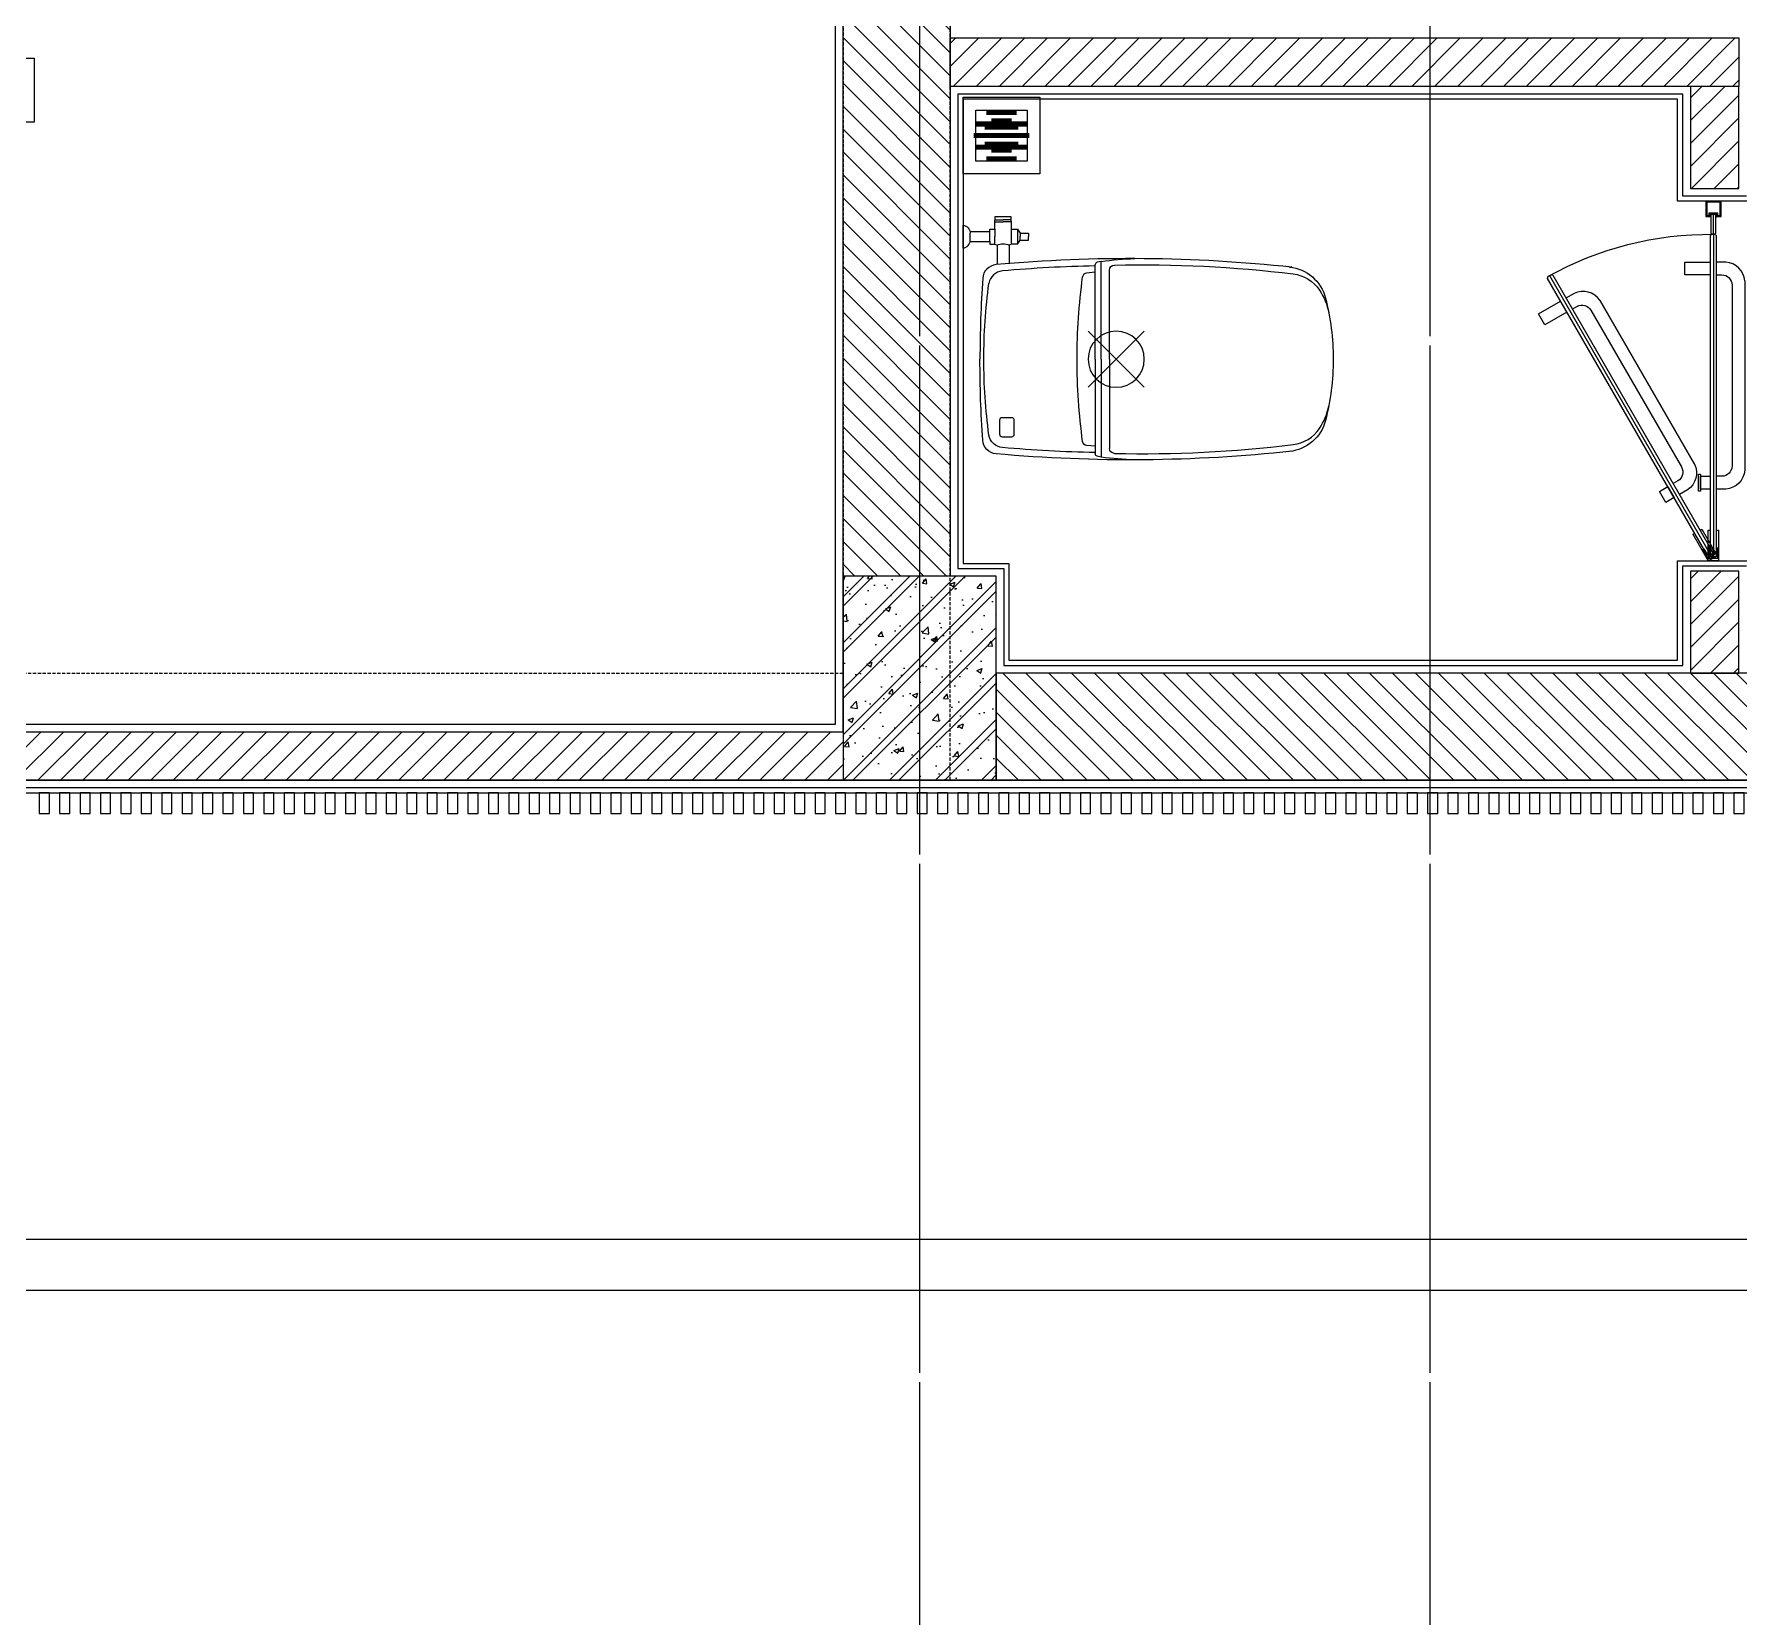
# Model space of a CAD drawing. Header units: millimetres. Extents: x -343543 to 400519, y -115663 to 104219.
# Drawn here: x -178968 to -175628, y 1360 to 4463 of the extents above; entities that cross this region are included whole.
import ezdxf
from ezdxf.xclip import XClip

# ---------------------------------------------------------------- set-up
doc = ezdxf.new("R2010")
doc.units = ezdxf.units.MM
doc.header["$XCLIPFRAME"] = 0
doc.linetypes.add('XREF MAT BANG TUONG XAY$0$CENTER', pattern=[50.800000000000004, 31.75, -6.35, 6.35, -6.35])
doc.linetypes.add('XREF MAT BANG TUONG XAY$0$xref_IKIGAI_Cot$0$HIDDEN', pattern=[9.524999999999999, 6.35, -3.175])
doc.layers.get('0').update_dxf_attribs({"color": 231, "lineweight": 0})
for name, color, linetype, lineweight in [('A-SYMBOLS', 10, 'Continuous', 13), ('XREF MAT BANG TUONG XAY$0$01.Xref _MB T1$0$A-DOOR', 8, 'Continuous', 9), ('XREF MAT BANG TUONG XAY$0$01.Xref _MB T1$0$A-FNSH', 8, 'Continuous', 9), ('XREF MAT BANG TUONG XAY$0$01.Xref _MB T1$0$A-FURN', 8, 'Continuous', 5), ('XREF MAT BANG TUONG XAY$0$01.Xref _MB T1$0$A-FURN @ 50', 8, 'Continuous', 5), ('XREF MAT BANG TUONG XAY$0$01.Xref _MB T1$0$A-FURN @ 75', 8, 'Continuous', 5), ('XREF MAT BANG TUONG XAY$0$01.Xref _MB T1$0$A-PATT', 8, 'Continuous', 9), ('XREF MAT BANG TUONG XAY$0$01.Xref _MB T1$0$A-TEXT', 8, 'Continuous', 25), ('XREF MAT BANG TUONG XAY$0$01.Xref _MB T1$0$A-WALL-INT', 8, 'Continuous', 9), ('XREF MAT BANG TUONG XAY$0$A-FINE', 8, 'Continuous', 25), ('XREF MAT BANG TUONG XAY$0$A-GRID', 8, 'XREF MAT BANG TUONG XAY$0$CENTER', 15), ('XREF MAT BANG TUONG XAY$0$A-WALL-INT', 8, 'Continuous', 9), ('XREF MAT BANG TUONG XAY$0$xref_IKIGAI_Cot$0$A-FNSH', 8, 'Continuous', 9), ('XREF MAT BANG TUONG XAY$0$xref_IKIGAI_Cot$0$A-PATT', 8, 'Continuous', 5)]:
    doc.layers.add(name, color=color, linetype=linetype, lineweight=lineweight)
for name, color, linetype in [('XREF MAT BANG TUONG XAY$0$A-FNSH', 8, 'Continuous'), ('XREF MAT BANG TUONG XAY$0$A-FURN', 8, 'Continuous'), ('XREF MAT BANG TUONG XAY$0$A-PATT', 8, 'Continuous'), ('XREF MAT BANG TUONG XAY$0$FF-FURN', 8, 'Continuous'), ('XREF MAT BANG TUONG XAY$0$xref_IKIGAI_Cot$0$S-HIDD', 8, 'XREF MAT BANG TUONG XAY$0$xref_IKIGAI_Cot$0$HIDDEN')]:
    doc.layers.add(name, color=color, linetype=linetype)

# ---------------------------------------------------------------- blocks, each defined once
blk = doc.blocks.new('XREF MAT BANG TUONG XAY$0$00.xref_IKIGAI_Truc')
at = {"layer": 'XREF MAT BANG TUONG XAY$0$A-GRID', "color": 8, "ltscale": 20}
for points in [[(5100, -3895.000007497932), (5100, 22924.43548412589)], [(4100, -3895.000007497932), (4100, 10635.40719643389)], [(-2907.525181142613, 2999.999982399662), (42750.0013740146, 2999.999982399662)]]:
    blk.add_lwpolyline(points, dxfattribs=at)
blk = doc.blocks.new('*U117')
at = {"layer": 'XREF MAT BANG TUONG XAY$0$01.Xref _MB T1$0$A-PATT'}
h = blk.add_hatch(dxfattribs=at)
h.set_pattern_fill('ANSI31', color=8, scale=250, angle=-1.272221872585407e-14)
h.set_pattern_definition([(44.99999999999999, (-14.99859041086057, 1633.219606589251), (-22.09708691207961, 22.09708691207961), [])])
h.paths.add_polyline_path([(95.00374522013662, 3650.000012494296), (0.003746563941531888, 3650.000109944303), (-2.91038304567337e-11, 0), (95.00000000003571, 1.538710264004121e-05)])
at = {"layer": 'XREF MAT BANG TUONG XAY$0$01.Xref _MB T1$0$A-WALL-INT', "color": 8}
blk.add_lwpolyline([(95.00374522013662, 3650.000012494296), (0.003746563941531888, 3650.000109944303), (-2.91038304567337e-11, 0), (95.00000000003571, 1.538710264004121e-05)], close=True, dxfattribs=at)
blk = doc.blocks.new('*U125')
at = {"layer": 'XREF MAT BANG TUONG XAY$0$01.Xref _MB T1$0$A-FURN', "color": 8}
blk.add_lwpolyline([(-10, -20), (10, -20), (10, 20), (-10, 20)], close=True, dxfattribs=at)
blk = doc.blocks.new('*U126')
at = {"color": 8, "transparency": 16777216}
for p in [(-6000, 0), (-5960, 0), (-5920, 0), (-5880, 0), (-5840, 0), (-5800, 0), (-5760, 0), (-5720, 0), (-5680, 0), (-5640, 0), (-5600, 0), (-5560, 0), (-5520, 0), (-5480, 0), (-5440, 0), (-5400, 0), (-5360, 0), (-5320, 0), (-5280, 0), (-5240, 0), (-5200, 0), (-5160, 0), (-5120, 0), (-5080, 0), (-5040, 0), (-5000, 0), (-4960, 0), (-4920, 0), (-4880, 0), (-4840, 0), (-4800, 0), (-4760, 0), (-4720, 0), (-4680, 0), (-4640, 0), (-4600, 0), (-4560, 0), (-4520, 0), (-4480, 0), (-4440, 0), (-4400, 0), (-4360, 0), (-4320, 0), (-4280, 0), (-4240, 0), (-4200, 0), (-4160, 0), (-4120, 0), (-4080, 0), (-4040, 0), (-4000, 0), (-3960, 0), (-3920, 0), (-3880, 0), (-3840, 0), (-3800, 0), (-3760, 0), (-3720, 0), (-3680, 0), (-3640, 0), (-3600, 0), (-3560, 0), (-3520, 0), (-3480, 0), (-3440, 0), (-3400, 0), (-3360, 0), (-3320, 0), (-3280, 0), (-3240, 0), (-3200, 0), (-3160, 0), (-3120, 0), (-3080, 0), (-3040, 0), (-3000, 0), (-2960, 0), (-2920, 0), (-2880, 0), (-2840, 0), (-2800, 0), (-2760, 0), (-2720, 0), (-2680, 0)]:
    blk.add_blockref('*U125', p, dxfattribs=at)
blk = doc.blocks.new('XREF MAT BANG TUONG XAY$0$01.Xref _MB T1$0$lam nhom T1')
at = {"color": 8}
blk.add_lwpolyline([(8394.990616963178, -7.885327113399399e-05), (3.244267240921569e-13, -7.885327158874134e-05), (3.244267240921569e-13, -25.00007885327159), (8394.990616963178, -25.00007885327113)], close=True, dxfattribs=at)
blk.add_blockref('*U126', (8384.990616963178, -45.00007885327113), dxfattribs=at)
blk = doc.blocks.new('XREF MAT BANG TUONG XAY$0$01.Xref _MB T1$0$Electronic toilet-bidet Princess PB-101S_top_dwgmodels.com')
at = {"color": 8, "ltscale": 0.25}
for p, q in [((245.0223728855126, -54.9776271144713), (354.9776271144892, 54.97762711450538)), ((245.0223728855126, 54.97762711450538), (354.9776271144892, -54.97762711447128))]:
    blk.add_line(p, q, dxfattribs=at)
at = {"color": 8}
for points in [[(644.2611978641426, 180.3012524692735, 0.04919026489454355), (64.68300550188621, 185.4066869718545, 0.3689172775367395), (38.48804855333323, 158.6317417883131, 0.0169002921918246), (33.12467109188685, 0)], [(258.630851639916, 182.9137258845373, 0.01755993461989519), (77.0505446637236, 173.0487821418432, 0.3408954405480584), (50.66137807977912, 148.6380080412551, 0.0743580973770951)], [(258.630851639916, 170.4690204890091), (241.9744252032513, 168.9779850401785, 0.3563570016897446), (234.2613109435461, 161.4397411215658)], [(270.8126744061548, 191.844037026296), (263.040170264466, 190.1844451349859, 0.2996252402684634), (258.630851639916, 185.7112630668396, 1.218047745769503)], [(296.4051486097241, 184.5485827264874, -0.03581370987776978), (646.7392244965774, 167.2379767329041, -0.2192381199815222), (698.3075092305022, 135.4353287062204, -0.09821071674983321), (716.4938873932717, 91.28514420028286)], [(71.51663300304227, 147.0255100772902, -0.414213562373095), (76.32299538201876, 151.831872456265), (95.48193370095149, 151.831872456265)], [(95.48193370095149, 151.8318724562667, -0.414213562373095), (100.288296079928, 147.0255100772902), (100.288296079928, 119.3572752625875, -0.414213562373095), (95.48193370095149, 114.5509128836127), (76.32299538201876, 114.5509128836127, -0.414213562373095), (71.51663300304227, 119.3572752625875), (71.51663300304227, 147.0255100772902)], [(644.2611978641426, -180.3012524692735, -0.04919026489454355), (64.68300550188621, -185.4066869718545, -0.3689172775367395), (38.48804855333323, -158.6317417883131, -0.0169002921918246), (33.12467109188685, 0)], [(296.4051486097241, -184.5485827264874, 0.03581370987776978), (646.7392244965774, -167.2379767329041, 0.2192381199815222), (698.3075092305022, -135.4353287062204, 0.09821071674983321), (716.4938873932717, -91.28514420028286)], [(258.630851639916, -182.9137258845373, -0.01755993461989519), (77.0505446637236, -173.0487821418432, -0.3408954405480584), (50.66137807977912, -148.6380080412551, -0.0743580973770951)], [(258.630851639916, -170.4690204890091), (241.9744252032513, -168.9779850401785, -0.3563570016897446), (234.2613109435461, -161.4397411215658)], [(270.8126744061548, -191.844037026296), (263.040170264466, -190.1844451349859, -0.2996252402684634), (258.630851639916, -185.7112630668396, -1.218047745769503)], [(0, -217.7492214750506, -0.3565427333306432), (14.22985294902453, -233.2877926733517)], [(0, -262.887016422598, 0.3565427333306432), (14.22985294902453, -247.348445224297)], [(14.22985294902453, -240.2726514694618, -0.004949252803341345), (14.29944437772774, -240.3181189488243), (14.29944437772774, -240.3181189488243)], [(62.22463814145146, -269.1578301839835, 0.1419428033804694), (63.19186458552318, -273.4225653159518, 0.4251359413869895)], [(94.67039293147165, -269.1578301839835, -0.1419428033804694), (93.70316648739994, -273.4225653159518, -0.4251359413869895)]]:
    blk.add_lwpolyline(points, format="xyb", dxfattribs=at)
for points in [[(258.630851639916, 0), (258.630851639916, 185.7112630668379)], [(270.8126744061548, 0), (270.8126744061548, 191.844037026296)], [(287.0060516029584, 0), (287.0060516029584, 174.9382320327787)], [(258.630851639916, 0), (258.630851639916, -185.7112630668379)], [(270.8126744061548, 0), (270.8126744061548, -191.844037026296)], [(287.0060516029584, 0), (287.0060516029584, -174.9382320327787)], [(62.22463814145146, -225.8974948505947), (66.61589331890507, -223.3622024918124), (66.61589331890507, -185.5794892488979)], [(94.67039293147165, -225.8974948505947), (90.27913775401805, -223.3622024918124), (90.27913775401805, -187.5912925604127)], [(0, -217.7492214750506), (0, -262.887016422598)], [(14.25515397839133, -230.7038572295712), (52.70605301020323, -230.7038572295712), (52.51777375679201, -249.9323806680775), (14.06687472498011, -249.9323806680775)], [(14.22985294902453, -233.2877926733517), (14.22985294902453, -247.348445224297)], [(52.61191338349849, -230.7038572295712), (52.61191338349849, -225.8974948505947), (62.22463814145146, -225.8974948505947), (62.22463814145146, -240.3181189488243)], [(94.67039293147165, -225.8974948505947), (94.67039293147165, -269.1578301839835), (78.44751553646157, -269.1578301839817)], [(106.9620740900633, -225.8974948505929), (94.67039293147165, -225.8974948505947)], [(106.9620740900686, -254.738743047054), (106.9620740900633, -225.8974948505964)], [(106.9620740900633, -225.8974948505964), (112.1060770162015, -233.2438923762346), (112.1060770162015, -240.3181189488243)], [(112.1060770162015, -233.2438923762346), (127.9850202045155, -233.2438923762346), (127.9850202045155, -240.3181189488243)], [(52.61191338349849, -249.9323806680775), (52.61191338349849, -254.738743047054), (62.22463814145146, -254.738743047054), (62.22463814145146, -240.3181189488243)], [(62.22463814145146, -254.738743047054), (62.22463814145146, -269.1578301839835), (78.44751553646157, -269.1578301839817)], [(94.67039293147165, -254.738743047054), (106.9620740900686, -254.738743047054)], [(106.9620740900633, -254.7387430470523), (112.1060770162015, -247.3923455214141), (112.1060770162015, -240.3181189488243)], [(112.1060770162015, -247.3923455214141), (127.9850202045155, -247.3923455214141), (127.9850202045155, -240.3181189488243)], [(63.19186458552318, -273.4225653159518), (78.44751553646331, -273.4225653159518)], [(63.19186458552318, -273.4225653159518), (63.19186458552318, -279.6486510896524), (93.70316648740169, -279.6486510896629), (93.70316648740169, -273.4225653159518)], [(93.70316648739994, -273.4225653159518), (78.44751553645982, -273.4225653159518)]]:
    blk.add_lwpolyline(points, dxfattribs=at)
at = {"color": 8, "ltscale": 0.25}
blk.add_circle((300.0000000000009, 1.70530256582424e-11), 55, dxfattribs=at)
at = {"color": 8}
for centre, radius, start, end in [((352.1627766959765, -398.467350901088), 595.8904042349725, 91.52087315668622, 97.84644025994253), ((296.6187763609114, 174.9382320327787), 9.612724757952973, 91.27341379027004, 180), ((630.9134751765371, 99.55353822651344), 81.70816044260027, 14.44835435225195, 83.9556248070533), ((1153.016867236522, 0), 1112.331282446229, 172.3207397455002, 180), ((1427.276322709789, -5.24563334217581e-12), 1203.88853649871, 172.293501721723, 180), ((244.5320736228671, -1.748544447391937e-12), 480.7087800416344, 0, 14.44835435225195), ((1153.016867236522, 0), 1112.331282446229, 180, 187.6792602546031), ((1427.276322709789, 5.24563334217581e-12), 1203.88853649871, 180, 187.7064982782769), ((244.5320736228671, 1.748544447391937e-12), 480.7087800416344, 345.551645647748, 0), ((630.9134751765371, -99.55353822651344), 81.70816044260027, 276.0443751929467, 345.551645647748), ((352.1627766959765, 398.467350901088), 595.8904042349725, 262.1535597400575, 268.4791268433138), ((296.6187763609114, -174.9382320327787), 9.612724757952973, 180, 268.72658620973), ((78.44751553646157, -202.2808338858453), 24.17460209806213, 240.6972925980914, 299.3027074019085)]:
    blk.add_arc(centre, radius, start, end, dxfattribs=at)
blk = doc.blocks.new('XREF MAT BANG TUONG XAY$0$01.Xref _MB T1$0$Drain')
at = {"color": 8}
blk.add_lwpolyline([(-1.2, -1.2), (1.2, -1.2), (1.2, 1.2), (-1.2, 1.2)], close=True, dxfattribs=at)
at = {"color": 8, "const_width": 0.16}
for points in [[(-0.7305500058550388, 0.4780105505454412), (-0.7305500058550388, -0.4780105505454412)], [(-0.3652750029275194, 0.7929511773897684), (-0.3652750029275194, -0.7929511773897684)], [(0, 0.873039172939898), (0, -0.873039172939898)], [(0.3652750029275194, 0.7929511773897684), (0.3652750029275194, -0.7929511773897684)], [(0.7305500058550388, 0.4780105505454412), (0.7305500058550388, -0.4780105505454412)]]:
    blk.add_lwpolyline(points, dxfattribs=at)
blk = doc.blocks.new('*U3479')
at = {"layer": 'XREF MAT BANG TUONG XAY$0$01.Xref _MB T1$0$A-FURN @ 50', "color": 8, "xscale": -41.66666666666694, "yscale": 41.66666666666694, "zscale": 41.66666666666693, "rotation": 270}
blk.add_blockref('XREF MAT BANG TUONG XAY$0$01.Xref _MB T1$0$Drain', (-4344.672277588194, 1263.517254423892), dxfattribs=at)
at = {"layer": 'XREF MAT BANG TUONG XAY$0$01.Xref _MB T1$0$A-FURN @ 75', "color": 8, "xscale": -62.50000000000041, "yscale": 62.50000000000041, "zscale": 62.50000000000039, "rotation": 270}
blk.add_blockref('XREF MAT BANG TUONG XAY$0$01.Xref _MB T1$0$Drain', (-4344.672277588194, 1263.517254423892), dxfattribs=at)
blk = doc.blocks.new('XREF MAT BANG TUONG XAY$0$YLD.Studio-04-132')
at = {"layer": 'XREF MAT BANG TUONG XAY$0$FF-FURN', "color": 8}
blk.add_lwpolyline([(-5.999999999534339, 25), (6.000000000465661, 25), (6.000000000465661, 30), (14.99999999953434, 30), (14.99999999953434, 0), (-14.99999999953434, 0), (-14.99999999953434, 30), (-5.999999999534339, 30), (-5.999999999534339, 25)], dxfattribs=at)
blk.add_lwpolyline([(-7.999999999534339, 23), (8.000000000465661, 23), (8.000000000465661, 28), (12.99999999953434, 28), (12.99999999953434, 2), (-13.00000000046566, 2), (-12.99999999953434, 28), (-7.999999999534339, 28)], close=True, dxfattribs=at)
for centre, radius, start, end in [((-4.792343662818894, 30.32187810703181), 1.249815724855389, 99.56402151545394, 194.9241711925755), ((4.79234366142191, 30.32187810703181), 1.249815725128627, 345.0758288074244, 80.43597848454607)]:
    blk.add_arc(centre, radius, start, end, dxfattribs=at)
blk = doc.blocks.new('XREF MAT BANG TUONG XAY$0$YLD.Studio-04-207')
at = {"layer": 'XREF MAT BANG TUONG XAY$0$FF-FURN', "color": 8, "ltscale": 150}
for p, q in [((-39.98801141395234, -51.96152424905449), (-9.98801146587357, 8.149072527885437e-09)), ((-9.98801146587357, 8.149072527885437e-09), (7.332496610004455, -9.999999991850927)), ((-321.3281091409735, -559.256055311067), (-5.328109154012054, -11.92800014093518)), ((-22.66750332782976, -61.9615242308937), (7.332496620016173, -9.999999973922968)), ((-39.98801141395234, -51.96152424905449), (-36.52390979672782, -53.96152424509637)), ((-26.1316049459856, -59.96152423508465), (-22.66750332782976, -61.9615242308937))]:
    blk.add_line(p, q, dxfattribs=at)
for points in [[(-9.12767321895808, -9.724525530124083), (-11.31612966000102, -10.29955457895994), (-325.0242615458556, -553.6579791179392), (-323.9261853308417, -557.7560553268995), (-318.7300329059362, -560.7560553220101), (-314.6319566948805, -559.6579791069962), (-1.640918639022857, -17.54159751906991), (-2.734262372832745, -13.43535410892218)], [(-8.631561325863004, -29.65066028595902), (-6.033485114108771, -31.15066028293222), (3.966514869127423, -13.8301521979738), (-11.6219424076844, -4.830152213107795), (-21.62194239092059, -22.15066029899754), (-19.02386617776938, -23.65066029597074), (-10.52386619173922, -8.928228422999382), (-0.1315613419283181, -14.92822841298766)]]:
    blk.add_lwpolyline(points, close=True, dxfattribs=at)
for points in [[(-222.3507044389844, -510.8061326390598), (-36.95924197277054, -189.6987106550951, 0.3680541307254852), (-50.60384646407329, -139.0481932740659), (-66.49625324597582, -129.8727078130469)], [(-276.4300080859102, -493.4886386469007), (-267.3429795969278, -498.7350370651111, 0.4142135607448424), (-240.0224715326913, -491.414529251866), (-62.58871256676503, -184.0902533219196, 0.4142135640013819), (-69.90922042098828, -156.7697451061103), (-78.99625377496704, -151.523343879031)], [(-36.95921169174835, -189.6986487160902), (-222.3506659390405, -510.8060754451435, -0.3680541307254852), (-273.0376029799227, -524.3147599119693), (-288.9300098540261, -515.139274608111)]]:
    blk.add_lwpolyline(points, format="xyb", dxfattribs=at)
at = {"layer": 'XREF MAT BANG TUONG XAY$0$FF-FURN', "color": 8, "ltscale": 100}
blk.add_lwpolyline([(-105.8430412400048, -136.0233437879942), (-89.38855862687342, -145.5233438909054), (-76.88855810766108, -123.8727078400552), (-93.34304071986116, -114.3727077390067)], close=True, dxfattribs=at)
blk.add_lwpolyline([(-286.8161656918819, -487.4796156721277), (-330.0947337273246, -462.4403355546456), (-342.6143737860693, -484.0796195723669), (-299.316170814127, -509.1302596931309)], dxfattribs=at)
at = {"layer": 'XREF MAT BANG TUONG XAY$0$FF-FURN', "color": 8, "ltscale": 150}
blk.add_arc((-8.471163650974631, 1.474186989013106), 641.5301240182231, 240.5261416553888, 270.7566274451788, dxfattribs=at)
blk = doc.blocks.new('XREF MAT BANG TUONG XAY$0$YLD.Studio-04-126')
at = {"layer": 'XREF MAT BANG TUONG XAY$0$01.Xref _MB T1$0$A-DOOR', "color": 8}
blk.add_lwpolyline([(4.392662454163656, -7.991517032962292), (6.000406802166253, -9.58373501803726), (6.000406119972467, -636.9999999708953), (3.0004061171785, -639.9999999681013), (-2.9995938828215, -639.999999962979), (-5.999593880027533, -636.9999999590209), (-5.999593199929222, -9.583282219777175), (-4.401309442255297, -7.999999985640898)], close=True, dxfattribs=at)
at = {"layer": 'XREF MAT BANG TUONG XAY$0$FF-FURN', "color": 8}
blk.add_line((0.0004061441868543625, -639.9999999650745), (0.0004061441868543625, -7.999999989988282), dxfattribs=at)
for points in [[(6.000406747349189, -59.99999999604188), (9.999999941093847, -60), (10, 0), (-10, 0), (-10.00000005937181, -59.99999997997656), (-5.999593253145576, -59.99999998432395)], [(-6.022278188960627, -560.5947053639675), (-56.02227818896063, -560.5947053639675), (-56.02227818896063, -585.5947053639675), (-5.999593824177282, -585.5947053639675)]]:
    blk.add_lwpolyline(points, dxfattribs=at)
for points in [[(-6.000050425995141, -24.99999998393469), (-9.000050426926464, -24.99999998090789), (-9.000050406903028, -4.999999980907887), (8.999949593096972, -4.999999999068677), (8.999949574004859, -24.99999999906868), (5.999949573073536, -24.99999999604188), (5.999949590070173, -7.999999996041879), (-6.000050408998504, -7.999999983934686)], [(-29.00040667993017, -136.3271850119345), (-29.00040670391172, -170.1271860999987), (-25.00040670391172, -170.1271861239802), (-25.00040668086149, -136.3271850349847)], [(-25.00040667783469, -165.727186123142), (-6.00040667783469, -165.7271862409543), (-6.000406705774367, -140.7271851529367), (-25.00040670577437, -140.7271850369871)]]:
    blk.add_lwpolyline(points, close=True, dxfattribs=at)
for points in [[(61.49239168222994, -548.5524337680536), (61.49239682918414, -177.7695177539717, 0.3680541307254852), (24.35056402604096, -140.7271852318663), (5.999593294225633, -140.7271851210389)], [(5.999593909131363, -560.5946958649429), (16.49239063402638, -560.5946959289713, 0.4142135607448424), (36.49239075509831, -540.5946961620348), (36.49239554419182, -185.7271865240764, 0.4142135640013819), (16.49239566503093, -165.7271862910129), (5.999593321001157, -165.7271862269845)], [(61.49239168222994, -548.5523644550694, -0.3685499082405685), (24.35056461323984, -585.5946970810173), (5.999593935906887, -585.5946969708884)]]:
    blk.add_lwpolyline(points, format="xyb", dxfattribs=at)
blk = doc.blocks.new('*U221')
at = {"layer": 'XREF MAT BANG TUONG XAY$0$A-PATT'}
h = blk.add_hatch(dxfattribs=at)
h.set_pattern_fill('ANSI31', color=8, scale=10)
h.set_pattern_definition([(45, (39801.80838720466, -11293.56439682681), (-22.45064030267288, 22.45064030267288), [])])
h.paths.add_polyline_path([(-38.69831128977239, 47.5), (4316.3204379626, 47.5), (4316.3204379626, -162.5), (-38.69831128977239, -162.5)])
at = {"layer": 'XREF MAT BANG TUONG XAY$0$A-WALL-INT', "color": 8}
blk.add_lwpolyline([(-38.69831128977239, 47.5), (4316.3204379626, 47.5), (4316.3204379626, -162.5), (-38.69831128977239, -162.5)], close=True, dxfattribs=at)
blk = doc.blocks.new('*U228')
at = {"layer": 'XREF MAT BANG TUONG XAY$0$A-PATT'}
h = blk.add_hatch(dxfattribs=at)
h.set_pattern_fill('ANSI31', color=8, scale=10)
h.set_pattern_definition([(45, (42036.78965778148, -11293.56439682681), (-22.45064030267288, 22.45064030267288), [])])
h.paths.add_polyline_path([(-38.69831128977239, 47.5), (6551.301708539423, 47.5), (6551.301708539423, -162.5), (-38.69831128977239, -162.5)])
at = {"layer": 'XREF MAT BANG TUONG XAY$0$A-WALL-INT', "color": 8}
blk.add_lwpolyline([(-38.69831128977239, 47.5), (6551.301708539423, 47.5), (6551.301708539423, -162.5), (-38.69831128977239, -162.5)], close=True, dxfattribs=at)
blk = doc.blocks.new('*U223')
at = {"layer": 'XREF MAT BANG TUONG XAY$0$A-PATT'}
h = blk.add_hatch(dxfattribs=at)
h.set_pattern_fill('ANSI31', color=8, scale=10)
h.set_pattern_definition([(45, (35646.78963795229, -11178.56439682681), (-22.45064030267288, 22.45064030267288), [])])
h.paths.add_polyline_path([(-38.69831128977239, 47.5), (161.3016887102276, 47.50000000000364), (161.3016887102276, -47.49999999999636), (-38.69831128977239, -47.5)])
at = {"layer": 'XREF MAT BANG TUONG XAY$0$A-WALL-INT', "color": 8}
blk.add_lwpolyline([(-38.69831128977239, 47.5), (161.3016887102276, 47.50000000000364), (161.3016887102276, -47.49999999999636), (-38.69831128977239, -47.5)], close=True, dxfattribs=at)
blk = doc.blocks.new('*U224')
at = {"layer": 'XREF MAT BANG TUONG XAY$0$A-PATT'}
h = blk.add_hatch(dxfattribs=at)
h.set_pattern_fill('ANSI31', color=8, scale=10)
h.set_pattern_definition([(45, (36991.78963847347, -11178.56439682681), (-22.45064030267288, 22.45064030267288), [])])
h.paths.add_polyline_path([(-38.69831128977239, 47.5), (1506.301689231412, 47.5), (1506.301689231412, -47.5), (-38.69831128977239, -47.5)])
at = {"layer": 'XREF MAT BANG TUONG XAY$0$A-WALL-INT', "color": 8}
blk.add_lwpolyline([(-38.69831128977239, 47.5), (1506.301689231412, 47.5), (1506.301689231412, -47.5), (-38.69831128977239, -47.5)], close=True, dxfattribs=at)
blk = doc.blocks.new('XREF MAT BANG TUONG XAY$0$01.Xref _MB T1$0$Phong tam')
at = {"color": 8}
blk.add_line((-2949.999095368403, 1070.000027337705), (-2949.998689040862, 1108.999990481565), dxfattribs=at)
at = {"layer": 'XREF MAT BANG TUONG XAY$0$01.Xref _MB T1$0$A-DOOR', "color": 8, "elevation": -2.819613635020082e-10}
blk.add_lwpolyline([(-2946.998689041793, 1108.999990481565), (-2952.998689041793, 1108.999990481565), (-2954.998689040862, 1106.999990481565), (-2954.999095367471, 1072.000027337705), (-2952.999095367471, 1070.000027337705), (-2946.999095368403, 1070.000027337705), (-2944.999095368403, 1072.000027337705), (-2944.998689041793, 1106.999990481565)], close=True, dxfattribs=at)
at = {"color": 8, "xscale": -1, "rotation": 180}
for name, p in [('XREF MAT BANG TUONG XAY$0$01.Xref _MB T1$0$Electronic toilet-bidet Princess PB-101S_top_dwgmodels.com', (-4420.000004945847, 825.1334602028905)), ('XREF MAT BANG TUONG XAY$0$01.Xref _MB T1$0$Electronic toilet-bidet Princess PB-101S_top_dwgmodels.com', (-4420.000004945847, 825.1334602028905)), ('XREF MAT BANG TUONG XAY$0$YLD.Studio-04-132', (-2949.998689041327, 1134.999990481565)), ('XREF MAT BANG TUONG XAY$0$YLD.Studio-04-207', (-2949.999501398503, 430.0000273726291))]:
    blk.add_blockref(name, p, dxfattribs=at)
at = {"layer": 'XREF MAT BANG TUONG XAY$0$01.Xref _MB T1$0$A-DOOR', "color": 8, "xscale": -1, "rotation": 180}
blk.add_blockref('XREF MAT BANG TUONG XAY$0$YLD.Studio-04-126', (-2949.999501398503, 430.0000273726291), dxfattribs=at)
at = {"layer": 'XREF MAT BANG TUONG XAY$0$01.Xref _MB T1$0$A-FURN', "linetype": 'Continuous'}
blk.add_blockref('*U3479', (0, 0), dxfattribs=at)
at = {"layer": 'XREF MAT BANG TUONG XAY$0$01.Xref _MB T1$0$A-FURN', "color": 8, "xscale": -1, "rotation": 180}
blk.add_blockref('XREF MAT BANG TUONG XAY$0$01.Xref _MB T1$0$Electronic toilet-bidet Princess PB-101S_top_dwgmodels.com', (-4420.000004945847, 825.1334602028905), dxfattribs=at)
at = {"layer": 'XREF MAT BANG TUONG XAY$0$A-FURN', "color": 8}
for name, p, rotation in [('*U228', (-4607.5000065696, 438.6982827404586), 90), ('*U224', (-2938.698316172377, 1407.500148939233), 180)]:
    blk.add_blockref(name, p, dxfattribs=dict(at, rotation=rotation))
for name, p, xscale, rotation in [('*U223', (-2947.500004882604, 1321.301837649461), -1.000000000000001, 90), ('*U223', (-2947.500004882604, 371.3015332502391), -1.000000000000001, 90), ('*U221', (-4316.320440628966, 47.49991435713673), -1, 180)]:
    blk.add_blockref(name, p, dxfattribs=dict(at, xscale=xscale, rotation=rotation))
blk = doc.blocks.new('XREF MAT BANG TUONG XAY$0$xref_IKIGAI_Cot')
at = {"layer": 'XREF MAT BANG TUONG XAY$0$xref_IKIGAI_Cot$0$A-PATT'}
h = blk.add_hatch(dxfattribs=at)
h.set_pattern_fill('BT-01', color=8, scale=15, pattern_type=2)
h.set_pattern_definition([(49.99999999999999, (4029.990636106085, 3179.999971390936), (107.589027390113, -9.412820247389266), [11.25, -123.75]), (355, (4029.990636106085, 3179.999971390936), (-20.81270004195, 112.8288200550018), [9, -99]), (100.4514, (4038.956388106085, 3179.215570390935), (86.77640725710323, 103.415931309143), [9.5610285, -105.1713168]), (46.18420000000001, (4029.990636106085, 3209.999971390936), (160.0861572938467, -24.82785214935271), [16.875, -185.625]), (96.6356, (4043.331147856085, 3207.930975340935), (140.1994058323055, 146.1176806350663), [14.3415432, -157.75695]), (351.1842, (4029.990636106085, 3209.999971390936), (140.1992917700441, 146.1177901387987), [13.5, -148.5]), (21, (4044.990636106085, 3202.499971390936), (89.53605781776925, -60.39283359980082), [11.25, -123.75]), (326.0000000000001, (4044.990636106085, 3202.499971390936), (36.49729978823726, 108.772506757028), [9, -99]), (71.4514, (4052.451971056085, 3197.467230490935), (126.0333942872235, 48.37957450649286), [9.5610285, -105.1713168]), (37.50000000000001, (4029.990636106085, 3179.999971390936), (1.8239782975936, 49.93407807469672), [0, -97.8, 0, -100.5, 0, -99.375]), (7.499999999999999, (4029.990636106085, 3179.999971390936), (39.46043061632229, 59.16175678235403), [0, -57.3, 0, -95.55, 0, -37.875]), (327.5, (3996.540636106085, 3179.999971390936), (80.07336542586135, -3.383230760156963), [0, -37.5, 0, -117, 0, -155.25]), (317.5, (3981.540636106085, 3179.999971390936), (87.47792540135794, 15.01574734984766), [0, -48.75, 0, -77.69999999999999, 0, -110.25]), (45, (4029.990636106085, 3179.999971390936), (-45.07805730064241, 45.07805730064241), []), (45, (4029.990636106085, 3198.374971390936), (-45.07805730064241, 45.07805730064241), [])])
h.paths.add_polyline_path([(3949.990636106085, 2999.999971390935), (4249.990636106086, 2999.999971390936), (4249.990636106086, 3399.999971390936), (3949.990636106085, 3399.999971390935)])
at = {"layer": 'XREF MAT BANG TUONG XAY$0$A-GRID', "color": 8, "ltscale": 20}
for points in [[(5100, -3895.000007497932), (5100, 22924.43548412589)], [(4100, -3895.000007497932), (4100, 10635.40719643389)], [(-2907.525181142613, 2999.999982399662), (42750.0013740146, 2999.999982399662)]]:
    blk.add_lwpolyline(points, dxfattribs=at)
at = {"layer": 'XREF MAT BANG TUONG XAY$0$xref_IKIGAI_Cot$0$A-FNSH', "color": 8}
blk.add_lwpolyline([(3949.990636106085, 2999.999971390935), (4249.990636106086, 2999.999971390936), (4249.990636106086, 3399.999971390936), (3949.990636106085, 3399.999971390935)], close=True, dxfattribs=at)
at = {"layer": 'XREF MAT BANG TUONG XAY$0$xref_IKIGAI_Cot$0$S-HIDD', "color": 8}
for points in [[(3949.998987555203, 2999.999971529011), (4159.989702385041, 2999.999971529011), (4159.998899439706, 9989.999991220131), (3950.00818460987, 9989.999991220131)], [(210.0092730332399, 3209.999656355016), (3949.990636106085, 3209.999656355016), (3949.990636106085, 2999.999656355016), (210.0092730332399, 2999.999656355016)]]:
    blk.add_lwpolyline(points, close=True, dxfattribs=at)
blk = doc.blocks.new('01.Xref _MB T1')
at = {"color": 8}
blk.add_lwpolyline([(39999.98286495637, 2999.999971648669), (40000.00011983114, 19400.00000088175), (-0.0001133780606323853, 19399.99891031675), (0.000109863918623887, 2999.999971648669), (8394.990727505367, 2999.999903546392), (8394.990727505367, -99.99995756214776), (31605.0109035246, -99.99952292154558), (31605.0109035246, 3000.000348937985)], close=True, dxfattribs=at)
at = {"layer": 'XREF MAT BANG TUONG XAY$0$01.Xref _MB T1$0$A-FNSH', "color": 8}
for points in [[(8394.990727339966, 1999.99999333009), (-999.9999959093402, 1999.999981685571), (-1000.000116038544, 20399.99967771958), (14583.31300676734, 20400.00779865909)], [(8394.990727220931, 2099.99999333009), (-899.9999965911265, 2099.999981804576), (-900.0000185147292, 4399.999961164553)]]:
    blk.add_lwpolyline(points, dxfattribs=at)
at = {"layer": 'XREF MAT BANG TUONG XAY$0$A-FINE', "color": 8}
blk.add_lwpolyline([(3950.00010827816, 9989.999760464623), (94.9906023545991, 9989.999757980495), (94.99060235897196, 3094.999980314135), (3950.00010828254, 3094.999982798265)], close=True, dxfattribs=at)
at = {"color": 8}
for name, p in [('XREF MAT BANG TUONG XAY$0$00.xref_IKIGAI_Truc', (0.000109863918623887, 0)), ('XREF MAT BANG TUONG XAY$0$01.Xref _MB T1$0$lam nhom T1', (0.000109863918623887, 2999.999982399662))]:
    blk.add_blockref(name, p, dxfattribs=at)
at = {"layer": 'XREF MAT BANG TUONG XAY$0$01.Xref _MB T1$0$A-WALL-INT', "color": 8, "xscale": -1, "rotation": 89.9999412134841}
blk.add_blockref('*U117', (3950.000335685632, 3094.999982399633), dxfattribs=at)
at = {"layer": 'XREF MAT BANG TUONG XAY$0$01.Xref _MB T1$0$A-TEXT', "color": 8}
blk.add_blockref('XREF MAT BANG TUONG XAY$0$01.Xref _MB T1$0$Phong tam', (8605.000114851944, 2999.999989189255), dxfattribs=at)
at = {"layer": 'XREF MAT BANG TUONG XAY$0$A-FNSH', "color": 8}
for points in [[(5730.000109871427, 4134.999979682649), (5585.000111109439, 4134.999979654061), (5585.000110000292, 4334.99988984202), (4184.982198891012, 4335.001758222894), (4184.980975246181, 3424.99996063994), (4274.981362933213, 3424.999960639941), (4274.981362933213, 3234.999869236639), (5585.000650294525, 3235.000025020014), (5585.000650294533, 3429.99980305293), (5730.000649041576, 3430.000061042992)], [(5720.000109873537, 4144.999979680677), (5595.000111053974, 4144.999979656033), (5595.000109944835, 4344.999876496622), (4174.982212337636, 4345.001771568292), (4174.980961799549, 3414.99996063994), (4264.981362933213, 3414.999960639941), (4264.981362933213, 3224.999868047471), (5595.000650294525, 3225.000026209182), (5595.000650294533, 3419.999820845327), (5720.000649039328, 3420.000043250559)], [(14224.99083489596, 5984.999989252437), (8959.99072531081, 5984.999988048356), (8959.990725310818, 5884.999987105228), (8620.000112851703, 5884.999987188643), (8620.000111629779, 1284.999989197549), (8379.99071893609, 1284.999989252436), (8379.991632727491, 2985.000304539011), (-15.00949560948357, 2984.99996028257), (-14.99971392287989, 4414.999982515328), (2365.000586729344, 4415.000015141835), (2365.000588442788, 4290.009599311321), (109.9906023516451, 4290.009490519547), (109.9906019687478, 3414.999971610228), (314.9999888980674, 3414.999971651798), (315.0002146374754, 3109.999980802448), (3934.98135993092, 3109.999980802448), (3934.979985880505, 9974.999761473204), (414.9999537233525, 9974.99999909619), (414.9999537233452, 9785.00020688083), (109.99053494291, 9785.000206856816), (109.9912801026221, 5504.999887541038)]]:
    blk.add_lwpolyline(points, dxfattribs=at)
at = {"color": 8}
ref = blk.add_blockref('XREF MAT BANG TUONG XAY$0$xref_IKIGAI_Cot', (-0.009273172880057245, -1.075099498848431e-05), dxfattribs=at)
XClip(ref).set_block_clipping_path([(-1610.3425959282936, -2225.6693134198044), (41829.12952086335, 21555.881957526355)])

msp = doc.modelspace()

# ---------------------------------------------------------------- block references
at = {"layer": 'A-SYMBOLS'}
msp.add_blockref('01.Xref _MB T1', (-181333.0754867629, 2.91038304567337e-11), dxfattribs=at)

doc.saveas('drawing.dxf')
